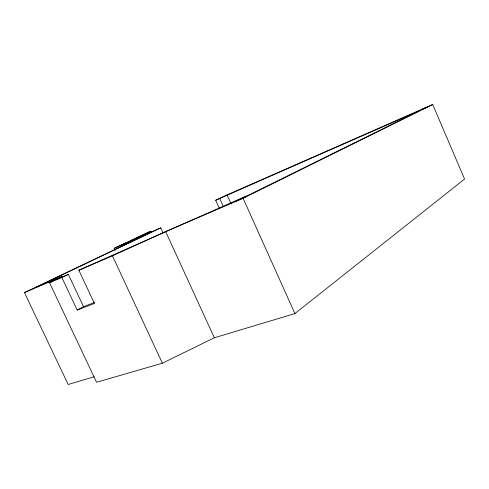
<?xml version="1.0" encoding="UTF-8"?>
<svg xmlns="http://www.w3.org/2000/svg" width="489" height="489" viewBox="0 0 489 489"><rect width="100%" height="100%" fill="white"/><g stroke="black" fill="none" stroke-linecap="round" stroke-linejoin="round"><path stroke-width="0.73" d="M94.114 376.793L68.167 384.501L24.45 292.593L56.186 278.987L49.542 282.764L96.578 382.276L162.385 363.193L214.353 337.771L294.91 313.577L464.55 179.066L432.741 104.499L226.016 195.356L215.686 200.252L219.408 208.485M49.542 282.764L61.852 277.501L77.195 310.057L83.515 306.658L94.536 302.44M77.195 310.057L94.45 303.473L78.851 270.234L112.464 255.863L165.643 231.572L243.106 198.326L432.741 104.499M78.851 270.234C136.186 244.647 193.668 219.372 251.059 193.907L420.271 110.343L215.686 200.252M61.852 277.501L68.338 274.39L83.515 306.658M162.978 232.752L160.753 227.892L35.294 287.654L62.146 276.138L56.039 279.653L68.338 274.39M24.45 292.593L151.981 231.878L114.163 248.339L115.117 250.399M114.163 248.339L150.471 231.297L151.101 232.666M150.471 231.297L130.838 240.6L160.753 227.892M112.464 255.863L162.385 363.193M165.643 231.572L214.353 337.771M227.11 194.97L231.163 203.956M219.714 198.479L223.455 206.743M243.106 198.326L294.91 313.577M126.131 242.899L120.153 245.612L126.131 242.899M245.215 196.975L236.101 201.058L245.215 196.975M427.355 106.975L421.225 109.719L427.355 106.975"/></g></svg>
